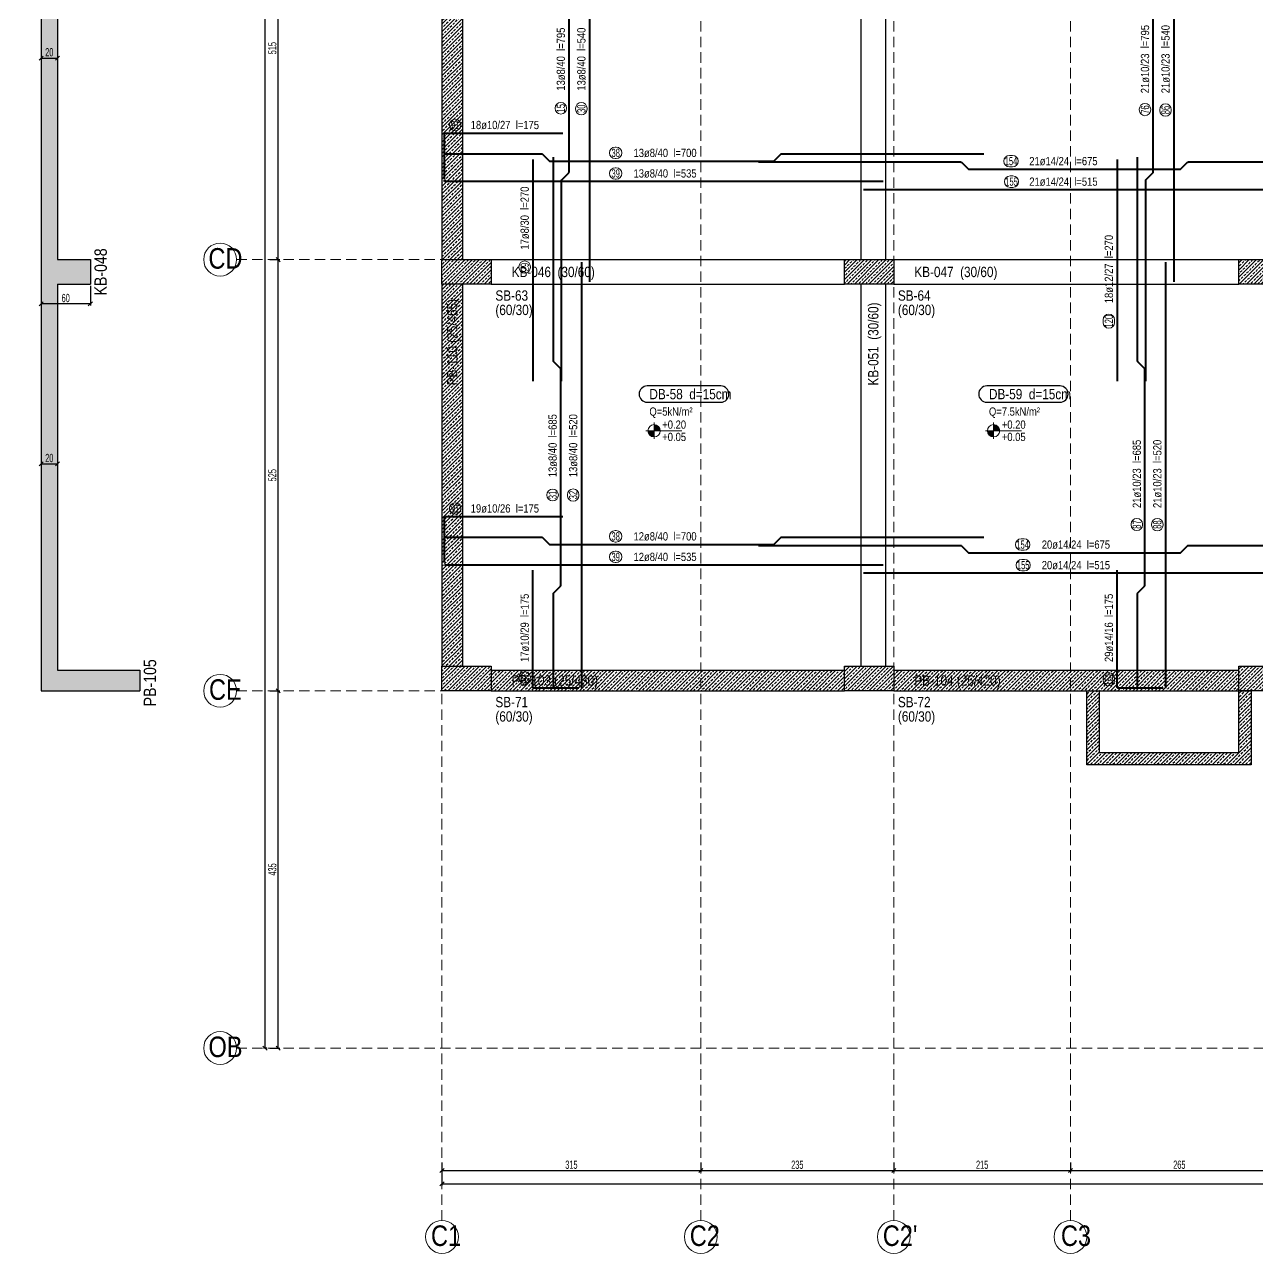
# Model space of a CAD drawing. Header units: millimetres. Extents: x 2543 to 7291, y 513 to 5794.
# Drawn here: x 2578 to 4079, y 553 to 2049 of the extents above; entities that cross this region are included whole.
import ezdxf
from ezdxf.enums import TextEntityAlignment as Align

# ---------------------------------------------------------------- set-up
doc = ezdxf.new("R2010")
doc.units = ezdxf.units.MM
doc.linetypes.add('DASHED', pattern=[19.05, 12.7, -6.35])
for name, color, linetype, lineweight in [('AKS BALONU (BEYKENT)', 7, 'Continuous', 20), ('AKS CIZGISI (BEYKENT)', 252, 'DASHED', 20), ('AKS NO (BEYKENT)', 3, 'Continuous', 20), ('AKS OLCU (BEYKENT)', 200, 'Continuous', 20), ('DONATI (BEYKENT)', 4, 'Continuous', 40), ('DONATI YAZISI (BEYKENT)', 3, 'Continuous', 20), ('DOSEME ISMI (BEYKENT)', 9, 'Continuous', 20), ('DOSEME PAFTA (BEYKENT)', 3, 'Continuous', 20), ('DOSEME SINIRI (BEYKENT)', 71, 'Continuous', 30), ('KIRIS (BEYKENT)', 2, 'Continuous', 30), ('KIRIS ISMI (BEYKENT)', 40, 'Continuous', 20), ('KOLON (BEYKENT)', 3, 'Continuous', 30), ('KOLON ISMI (BEYKENT)', 91, 'Continuous', 20), ('KOT CIZGI (BEYKENT)', 120, 'Continuous', 20), ('KOT YAZI (BEYKENT)', 7, 'Continuous', 20), ('OLCU (BEYKENT)', 14, 'Continuous', 20), ('PERDE (BEYKENT)', 6, 'Continuous', 30), ('PERDE ISMI (BEYKENT)', 240, 'Continuous', 20), ('POZ BALON (BEYKENT)', 14, 'Continuous', 20), ('POZ NO (BEYKENT)', 2, 'Continuous', 20), ('TARAMA (BEYKENT)', 252, 'Continuous', 20), ('YAZI (BEYKENT)', 140, 'Continuous', 20)]:
    doc.layers.add(name, color=color, linetype=linetype, lineweight=lineweight)
doc.styles.add('DSMOLC-50', font='Bahnschrift Light Condensed', dxfattribs={"width": 0.75, "height": 10})
doc.styles.add('KOT (BEYKENT)', font='')
doc.styles.add('OLC-50', font='Bahnschrift Light Condensed', dxfattribs={"width": 0.75, "height": 10})
doc.styles.add('YAZI (BEYKENT)', font='')
doc.styles.get('KOT (BEYKENT)').set_extended_font_data('Bahnschrift Light Condensed')
doc.styles.get('YAZI (BEYKENT)').set_extended_font_data('Bahnschrift Light Condensed')
doc.dimstyles.new('DSMOLC-50', dxfattribs={"dimtxt": 10, "dimasz": 5, "dimexe": 2, "dimexo": 2, "dimgap": 2, "dimtad": 1, "dimdec": 1, "dimrnd": 0.5, "dimzin": 12, "dimdsep": 46, "dimtxsty": 'DSMOLC-50', "dimblk": 'OBLIQUE', "dimblk1": 'OBLIQUE', "dimblk2": 'OBLIQUE', "dimcen": 0, "dimclrt": 7, "dimadec": 0, "dimazin": 0, "dimtfac": 1, "dimtdec": 4, "dimtix": 1, "dimtmove": 2, "dimatfit": 3, "dimfxl": 1, "dimtzin": 0, "dimarcsym": 0})
pattern_1 = [(45, (1460.26, 1205.411), (-4.490128, 4.490128), []), (45, (1464.75, 1205.411), (-4.490128, 4.490128), [3.175, -1.5875])]
pattern_2 = [(45, (1460.26, 1205.411), (-4.419417, 4.419417), []), (45, (1464.679, 1205.411), (-4.419417, 4.419417), [3.125, -1.5625])]

# ---------------------------------------------------------------- blocks, each defined once
blk = doc.blocks.new('_Oblique')
at = {"color": 0, "linetype": 'ByBlock', "lineweight": -2}
blk.add_line((-0.5, -0.5), (0.5, 0.5), dxfattribs=at)
blk = doc.blocks.new('*D94')
at = {"layer": 'AKS OLCU (BEYKENT)', "color": 0, "lineweight": -2, "transparency": 16777216}
for p, q in [((3086.1, 664.1), (3086.1, 652.1)), ((3401.1, 664.1), (3401.1, 652.1)), ((3086.1, 654.1), (3401.1, 654.1))]:
    blk.add_line(p, q, dxfattribs=at)
at = {"layer": 'DEFPOINTS', "color": 0, "transparency": 16777216}
for p in [(3086.1, 666.1), (3401.1, 666.1), (3401.1, 654.1)]:
    blk.add_point(p, dxfattribs=at)
at = {"layer": 'AKS OLCU (BEYKENT)', "color": 0, "lineweight": -2, "transparency": 16777216, "xscale": 5, "yscale": 5, "zscale": 5, "rotation": 180}
blk.add_blockref('_Oblique', (3086.1, 654.1), dxfattribs=at)
at = {"layer": 'AKS OLCU (BEYKENT)', "color": 0, "lineweight": -2, "transparency": 16777216, "xscale": 5, "yscale": 5, "zscale": 5}
blk.add_blockref('_Oblique', (3401.1, 654.1), dxfattribs=at)
at = {"layer": 'AKS OLCU (BEYKENT)', "color": 7, "transparency": 16777216, "insert": (3243.6, 661.2), "char_height": 10, "attachment_point": 5, "style": 'DSMOLC-50'}
blk.add_mtext('315', dxfattribs=at)
blk = doc.blocks.new('*D95')
at = {"layer": 'AKS OLCU (BEYKENT)', "color": 0, "lineweight": -2, "transparency": 16777216}
for p, q in [((3401.1, 664.1), (3401.1, 652.1)), ((3636, 664.1), (3636, 652.1)), ((3401.1, 654.1), (3636, 654.1))]:
    blk.add_line(p, q, dxfattribs=at)
at = {"layer": 'DEFPOINTS', "color": 0, "transparency": 16777216}
for p in [(3401.1, 666.1), (3636, 666.1), (3636, 654.1)]:
    blk.add_point(p, dxfattribs=at)
at = {"layer": 'AKS OLCU (BEYKENT)', "color": 0, "lineweight": -2, "transparency": 16777216, "xscale": 5, "yscale": 5, "zscale": 5, "rotation": 180}
blk.add_blockref('_Oblique', (3401.1, 654.1), dxfattribs=at)
at = {"layer": 'AKS OLCU (BEYKENT)', "color": 0, "lineweight": -2, "transparency": 16777216, "xscale": 5, "yscale": 5, "zscale": 5}
blk.add_blockref('_Oblique', (3636, 654.1), dxfattribs=at)
at = {"layer": 'AKS OLCU (BEYKENT)', "color": 7, "transparency": 16777216, "insert": (3518.6, 661.2), "char_height": 10, "attachment_point": 5, "style": 'DSMOLC-50'}
blk.add_mtext('235', dxfattribs=at)
blk = doc.blocks.new('*D96')
at = {"layer": 'AKS OLCU (BEYKENT)', "color": 0, "lineweight": -2, "transparency": 16777216}
for p, q in [((3636, 664.1), (3636, 652.1)), ((3851.1, 664.1), (3851.1, 652.1)), ((3636, 654.1), (3851.1, 654.1))]:
    blk.add_line(p, q, dxfattribs=at)
at = {"layer": 'DEFPOINTS', "color": 0, "transparency": 16777216}
for p in [(3636, 666.1), (3851.1, 666.1), (3851.1, 654.1)]:
    blk.add_point(p, dxfattribs=at)
at = {"layer": 'AKS OLCU (BEYKENT)', "color": 0, "lineweight": -2, "transparency": 16777216, "xscale": 5, "yscale": 5, "zscale": 5, "rotation": 180}
blk.add_blockref('_Oblique', (3636, 654.1), dxfattribs=at)
at = {"layer": 'AKS OLCU (BEYKENT)', "color": 0, "lineweight": -2, "transparency": 16777216, "xscale": 5, "yscale": 5, "zscale": 5}
blk.add_blockref('_Oblique', (3851.1, 654.1), dxfattribs=at)
at = {"layer": 'AKS OLCU (BEYKENT)', "color": 7, "transparency": 16777216, "insert": (3743.6, 661.2), "char_height": 10, "attachment_point": 5, "style": 'DSMOLC-50'}
blk.add_mtext('215', dxfattribs=at)
blk = doc.blocks.new('*D97')
at = {"layer": 'AKS OLCU (BEYKENT)', "color": 0, "lineweight": -2, "transparency": 16777216}
for p, q in [((3851.1, 664.1), (3851.1, 652.1)), ((4116.1, 664.1), (4116.1, 652.1)), ((3851.1, 654.1), (4116.1, 654.1))]:
    blk.add_line(p, q, dxfattribs=at)
at = {"layer": 'DEFPOINTS', "color": 0, "transparency": 16777216}
for p in [(3851.1, 666.1), (4116.1, 666.1), (4116.1, 654.1)]:
    blk.add_point(p, dxfattribs=at)
at = {"layer": 'AKS OLCU (BEYKENT)', "color": 0, "lineweight": -2, "transparency": 16777216, "xscale": 5, "yscale": 5, "zscale": 5, "rotation": 180}
blk.add_blockref('_Oblique', (3851.1, 654.1), dxfattribs=at)
at = {"layer": 'AKS OLCU (BEYKENT)', "color": 0, "lineweight": -2, "transparency": 16777216, "xscale": 5, "yscale": 5, "zscale": 5}
blk.add_blockref('_Oblique', (4116.1, 654.1), dxfattribs=at)
at = {"layer": 'AKS OLCU (BEYKENT)', "color": 7, "transparency": 16777216, "insert": (3983.6, 661.2), "char_height": 10, "attachment_point": 5, "style": 'DSMOLC-50'}
blk.add_mtext('265', dxfattribs=at)
blk = doc.blocks.new('*D104')
at = {"layer": 'AKS OLCU (BEYKENT)', "color": 0, "lineweight": -2, "transparency": 16777216}
for p, q in [((3086.1, 664.1), (3086.1, 636.1)), ((6596, 664.1), (6596, 636.1)), ((3086.1, 638.1), (6596, 638.1))]:
    blk.add_line(p, q, dxfattribs=at)
at = {"layer": 'DEFPOINTS', "color": 0, "transparency": 16777216}
for p in [(3086.1, 666.1), (6596, 666.1), (6596, 638.1)]:
    blk.add_point(p, dxfattribs=at)
at = {"layer": 'AKS OLCU (BEYKENT)', "color": 0, "lineweight": -2, "transparency": 16777216, "xscale": 5, "yscale": 5, "zscale": 5, "rotation": 180}
blk.add_blockref('_Oblique', (3086.1, 638.1), dxfattribs=at)
at = {"layer": 'AKS OLCU (BEYKENT)', "color": 0, "lineweight": -2, "transparency": 16777216, "xscale": 5, "yscale": 5, "zscale": 5}
blk.add_blockref('_Oblique', (6596, 638.1), dxfattribs=at)
at = {"layer": 'AKS OLCU (BEYKENT)', "color": 7, "transparency": 16777216, "insert": (4841.1, 645.2), "char_height": 10, "attachment_point": 5, "style": 'DSMOLC-50'}
blk.add_mtext('3510', dxfattribs=at)
blk = doc.blocks.new('*D105')
at = {"layer": 'AKS OLCU (BEYKENT)', "color": 0, "lineweight": -2, "transparency": 16777216}
for p, q in [((2876.7, 1238.3), (2888.7, 1238.3)), ((2886.7, 803.3), (2886.7, 1238.3)), ((2876.7, 803.3), (2888.7, 803.3))]:
    blk.add_line(p, q, dxfattribs=at)
at = {"layer": 'DEFPOINTS', "color": 0, "transparency": 16777216}
for p in [(2874.7, 1238.3), (2886.7, 1238.3), (2874.7, 803.3)]:
    blk.add_point(p, dxfattribs=at)
at = {"layer": 'AKS OLCU (BEYKENT)', "color": 0, "lineweight": -2, "transparency": 16777216, "xscale": 5, "yscale": 5, "zscale": 5}
for p, rotation in [((2886.7, 1238.3), 90), ((2886.7, 803.3), 270)]:
    blk.add_blockref('_Oblique', p, dxfattribs=dict(at, rotation=rotation))
at = {"layer": 'AKS OLCU (BEYKENT)', "color": 7, "transparency": 16777216, "insert": (2879.6, 1020.8), "char_height": 10, "attachment_point": 5, "rotation": 90, "style": 'DSMOLC-50'}
blk.add_mtext('435', dxfattribs=at)
blk = doc.blocks.new('*D106')
at = {"layer": 'AKS OLCU (BEYKENT)', "color": 0, "lineweight": -2, "transparency": 16777216}
for p, q in [((2876.7, 1763.3), (2888.7, 1763.3)), ((2886.7, 1238.3), (2886.7, 1763.3)), ((2876.7, 1238.3), (2888.7, 1238.3))]:
    blk.add_line(p, q, dxfattribs=at)
at = {"layer": 'DEFPOINTS', "color": 0, "transparency": 16777216}
for p in [(2874.7, 1763.3), (2886.7, 1763.3), (2874.7, 1238.3)]:
    blk.add_point(p, dxfattribs=at)
at = {"layer": 'AKS OLCU (BEYKENT)', "color": 0, "lineweight": -2, "transparency": 16777216, "xscale": 5, "yscale": 5, "zscale": 5}
for p, rotation in [((2886.7, 1763.3), 90), ((2886.7, 1238.3), 270)]:
    blk.add_blockref('_Oblique', p, dxfattribs=dict(at, rotation=rotation))
at = {"layer": 'AKS OLCU (BEYKENT)', "color": 7, "transparency": 16777216, "insert": (2879.6, 1500.8), "char_height": 10, "attachment_point": 5, "rotation": 90, "style": 'DSMOLC-50'}
blk.add_mtext('525', dxfattribs=at)
blk = doc.blocks.new('*D107')
at = {"layer": 'AKS OLCU (BEYKENT)', "color": 0, "lineweight": -2, "transparency": 16777216}
for p, q in [((2876.7, 2278.3), (2888.7, 2278.3)), ((2886.7, 1763.3), (2886.7, 2278.3)), ((2876.7, 1763.3), (2888.7, 1763.3))]:
    blk.add_line(p, q, dxfattribs=at)
at = {"layer": 'DEFPOINTS', "color": 0, "transparency": 16777216}
for p in [(2874.7, 2278.3), (2886.7, 2278.3), (2874.7, 1763.3)]:
    blk.add_point(p, dxfattribs=at)
at = {"layer": 'AKS OLCU (BEYKENT)', "color": 0, "lineweight": -2, "transparency": 16777216, "xscale": 5, "yscale": 5, "zscale": 5}
for p, rotation in [((2886.7, 2278.3), 90), ((2886.7, 1763.3), 270)]:
    blk.add_blockref('_Oblique', p, dxfattribs=dict(at, rotation=rotation))
at = {"layer": 'AKS OLCU (BEYKENT)', "color": 7, "transparency": 16777216, "insert": (2879.6, 2020.8), "char_height": 10, "attachment_point": 5, "rotation": 90, "style": 'DSMOLC-50'}
blk.add_mtext('515', dxfattribs=at)
blk = doc.blocks.new('*D114')
at = {"layer": 'AKS OLCU (BEYKENT)', "color": 0, "lineweight": -2, "transparency": 16777216}
for p, q in [((2872.7, 5343.3), (2868.7, 5343.3)), ((2870.7, 803.3), (2870.7, 5343.3)), ((2872.7, 803.3), (2868.7, 803.3))]:
    blk.add_line(p, q, dxfattribs=at)
at = {"layer": 'DEFPOINTS', "color": 0, "transparency": 16777216}
for p in [(2870.7, 5343.3), (2874.7, 5343.3), (2874.7, 803.3)]:
    blk.add_point(p, dxfattribs=at)
at = {"layer": 'AKS OLCU (BEYKENT)', "color": 0, "lineweight": -2, "transparency": 16777216, "xscale": 5, "yscale": 5, "zscale": 5}
for p, rotation in [((2870.7, 5343.3), 90), ((2870.7, 803.3), 270)]:
    blk.add_blockref('_Oblique', p, dxfattribs=dict(at, rotation=rotation))
at = {"layer": 'AKS OLCU (BEYKENT)', "color": 7, "transparency": 16777216, "insert": (2863.6, 3073.3), "char_height": 10, "attachment_point": 5, "rotation": 90, "style": 'DSMOLC-50'}
blk.add_mtext('4540', dxfattribs=at)
blk = doc.blocks.new('*D143')
at = {"layer": 'DEFPOINTS', "color": 0, "transparency": 16777216}
for p in [(2598.1, 2027.4), (2618.1, 2027.4), (2618.1, 2008.7)]:
    blk.add_point(p, dxfattribs=at)
at = {"layer": 'OLCU (BEYKENT)', "color": 0, "lineweight": -2, "transparency": 16777216}
for p, q in [((2598.1, 2025.4), (2598.1, 2006.7)), ((2618.1, 2025.4), (2618.1, 2006.7)), ((2598.1, 2008.7), (2618.1, 2008.7))]:
    blk.add_line(p, q, dxfattribs=at)
at = {"layer": 'OLCU (BEYKENT)', "color": 0, "lineweight": -2, "transparency": 16777216, "xscale": 5, "yscale": 5, "zscale": 5, "rotation": 180}
blk.add_blockref('_Oblique', (2598.1, 2008.7), dxfattribs=at)
at = {"layer": 'OLCU (BEYKENT)', "color": 0, "lineweight": -2, "transparency": 16777216, "xscale": 5, "yscale": 5, "zscale": 5}
blk.add_blockref('_Oblique', (2618.1, 2008.7), dxfattribs=at)
at = {"layer": 'OLCU (BEYKENT)', "color": 7, "lineweight": -3, "transparency": 16777216, "insert": (2608.1, 2015.8), "char_height": 10, "attachment_point": 5, "style": 'OLC-50'}
blk.add_mtext('20', dxfattribs=at)
blk = doc.blocks.new('*D144')
at = {"layer": 'DEFPOINTS', "color": 0, "transparency": 16777216}
for p in [(2598.1, 1733.3), (2658.1, 1733.3), (2598.1, 1709.4)]:
    blk.add_point(p, dxfattribs=at)
at = {"layer": 'OLCU (BEYKENT)', "color": 0, "lineweight": -2, "transparency": 16777216}
for p, q in [((2598.1, 1731.3), (2598.1, 1707.4)), ((2658.1, 1731.3), (2658.1, 1707.4)), ((2658.1, 1709.4), (2598.1, 1709.4))]:
    blk.add_line(p, q, dxfattribs=at)
at = {"layer": 'OLCU (BEYKENT)', "color": 0, "lineweight": -2, "transparency": 16777216, "xscale": 5, "yscale": 5, "zscale": 5, "rotation": 180}
blk.add_blockref('_Oblique', (2598.1, 1709.4), dxfattribs=at)
at = {"layer": 'OLCU (BEYKENT)', "color": 0, "lineweight": -2, "transparency": 16777216, "xscale": 5, "yscale": 5, "zscale": 5}
blk.add_blockref('_Oblique', (2658.1, 1709.4), dxfattribs=at)
at = {"layer": 'OLCU (BEYKENT)', "color": 7, "lineweight": -3, "transparency": 16777216, "insert": (2628.1, 1716.5), "char_height": 10, "attachment_point": 5, "style": 'OLC-50'}
blk.add_mtext('60', dxfattribs=at)
blk = doc.blocks.new('*D145')
at = {"layer": 'DEFPOINTS', "color": 0, "transparency": 16777216}
for p in [(2598.1, 1537.7), (2618.1, 1537.7), (2618.1, 1514.6)]:
    blk.add_point(p, dxfattribs=at)
at = {"layer": 'OLCU (BEYKENT)', "color": 0, "lineweight": -2, "transparency": 16777216}
for p, q in [((2598.1, 1535.7), (2598.1, 1512.6)), ((2618.1, 1535.7), (2618.1, 1512.6)), ((2598.1, 1514.6), (2618.1, 1514.6))]:
    blk.add_line(p, q, dxfattribs=at)
at = {"layer": 'OLCU (BEYKENT)', "color": 0, "lineweight": -2, "transparency": 16777216, "xscale": 5, "yscale": 5, "zscale": 5, "rotation": 180}
blk.add_blockref('_Oblique', (2598.1, 1514.6), dxfattribs=at)
at = {"layer": 'OLCU (BEYKENT)', "color": 0, "lineweight": -2, "transparency": 16777216, "xscale": 5, "yscale": 5, "zscale": 5}
blk.add_blockref('_Oblique', (2618.1, 1514.6), dxfattribs=at)
at = {"layer": 'OLCU (BEYKENT)', "color": 7, "lineweight": -3, "transparency": 16777216, "insert": (2608.1, 1521.7), "char_height": 10, "attachment_point": 5, "style": 'OLC-50'}
blk.add_mtext('20', dxfattribs=at)

msp = doc.modelspace()

# ---------------------------------------------------------------- hatches: boundary and pattern name
at = {"layer": 'KOT CIZGI (BEYKENT)'}
h = msp.add_hatch(color=256, dxfattribs=at)
h.dxf.hatch_style = 1
h.paths.add_polyline_path([(3344.21, 1562.43), (3344.21, 1554.93), (3351.71, 1554.93, 0.4142136)])
h = msp.add_hatch(color=256, dxfattribs=at)
h.dxf.hatch_style = 1
h.paths.add_polyline_path([(3757.53, 1562.43), (3757.53, 1554.93), (3765.03, 1554.93, 0.4142136)])
h = msp.add_hatch(color=256, dxfattribs=at)
h.dxf.hatch_style = 1
h.paths.add_polyline_path([(3344.21, 1554.93), (3336.71, 1554.93, 0.4142136), (3344.21, 1547.43)])
h = msp.add_hatch(color=256, dxfattribs=at)
h.dxf.hatch_style = 1
h.paths.add_polyline_path([(3757.53, 1554.93), (3750.03, 1554.93, 0.4142136), (3757.53, 1547.43)])
at = {"layer": 'TARAMA (BEYKENT)', "lineweight": -3}
h = msp.add_hatch(dxfattribs=at)
h.set_pattern_fill('ANSI33', color=256)
h.set_pattern_definition([(45, (1525.871, 1205.411), (-4.490128, 4.490128), []), (45, (1530.361, 1205.411), (-4.490128, 4.490128), [3.175, -1.5875])])
h.paths.add_polyline_path([(2658.12, 1763.34), (2618.12, 1763.34), (2618.12, 2248.34), (2658.12, 2248.34), (2658.12, 2278.34), (2618.12, 2278.34), (2618.12, 2773.34), (2658.12, 2773.34), (2658.12, 2803.34), (2618.12, 2803.34), (2618.12, 3048.34), (2658.12, 3048.34), (2658.12, 3078.34), (2618.12, 3078.34), (2618.12, 3848.34), (2658.12, 3848.34), (2658.12, 3873.34), (2593.12, 3873.34), (2593.12, 4378.34), (2638.12, 4378.34), (2638.12, 4408.34), (2593.12, 4408.34), (2593.12, 4908.34), (2638.12, 4908.34), (2638.12, 4938.34), (2593.12, 4938.34), (2593.12, 5318.34), (2698.12, 5318.34), (2698.12, 5343.34), (2578.12, 5343.34), (2578.12, 5318.34), (2578.12, 4908.34), (2578.12, 4408.34), (2578.12, 3848.34), (2598.12, 3848.34), (2598.12, 2803.34), (2598.12, 2773.34), (2598.12, 1263.34), (2598.12, 1238.34), (2718.12, 1238.34), (2718.12, 1263.34), (2618.12, 1263.34), (2618.12, 1733.34), (2658.12, 1733.34)])
h = msp.add_hatch(dxfattribs=at)
h.set_pattern_fill('ANSI33', color=256)
h.set_pattern_definition(pattern_1)
h.paths.add_polyline_path([(3111.09, 2248.34), (3085.99, 2248.34), (3085.99, 1763.44), (3085.99, 1763.34), (3111.09, 1763.34)])
at = {"layer": 'TARAMA (BEYKENT)'}
h = msp.add_hatch(dxfattribs=at)
h.set_pattern_fill('ANSI33', color=256, style=0, pattern_type=0)
h.set_pattern_definition(pattern_2)
h.paths.add_polyline_path([(3086.09, 1763.34), (3146.09, 1763.34), (3146.09, 1733.34), (3086.09, 1733.34)], flags=0)
h = msp.add_hatch(dxfattribs=at)
h.set_pattern_fill('ANSI33', color=256, style=0, pattern_type=0)
h.set_pattern_definition(pattern_2)
h.paths.add_polyline_path([(3576.04, 1763.34), (3636.04, 1763.34), (3636.04, 1733.34), (3576.04, 1733.34)], flags=0)
h = msp.add_hatch(dxfattribs=at)
h.set_pattern_fill('ANSI33', color=256, style=0, pattern_type=0)
h.set_pattern_definition(pattern_2)
h.paths.add_polyline_path([(4056.09, 1763.34), (4116.09, 1763.34), (4116.09, 1733.34), (4056.09, 1733.34)], flags=0)
at = {"layer": 'TARAMA (BEYKENT)', "lineweight": -3}
h = msp.add_hatch(dxfattribs=at)
h.set_pattern_fill('ANSI33', color=256)
h.set_pattern_definition(pattern_1)
h.paths.add_polyline_path([(3111.09, 1733.34), (3085.99, 1733.34), (3085.99, 1268.34), (3111.09, 1268.34)])
at = {"layer": 'TARAMA (BEYKENT)'}
h = msp.add_hatch(dxfattribs=at)
h.set_pattern_fill('ANSI33', color=256, style=0, pattern_type=0)
h.set_pattern_definition(pattern_2)
h.paths.add_polyline_path([(3086.09, 1268.34), (3146.09, 1268.34), (3146.09, 1238.34), (3086.09, 1238.34)], flags=0)
at = {"layer": 'TARAMA (BEYKENT)', "lineweight": -3}
h = msp.add_hatch(dxfattribs=at)
h.set_pattern_fill('ANSI33', color=256)
h.set_pattern_definition(pattern_1)
h.paths.add_polyline_path([(3576.04, 1263.34), (3146.09, 1263.34), (3146.09, 1238.34), (3576.04, 1238.34)])
at = {"layer": 'TARAMA (BEYKENT)'}
h = msp.add_hatch(dxfattribs=at)
h.set_pattern_fill('ANSI33', color=256, style=0, pattern_type=0)
h.set_pattern_definition(pattern_2)
h.paths.add_polyline_path([(3576.04, 1268.34), (3636.04, 1268.34), (3636.04, 1238.34), (3576.04, 1238.34)], flags=0)
at = {"layer": 'TARAMA (BEYKENT)', "lineweight": -3}
h = msp.add_hatch(dxfattribs=at)
h.set_pattern_fill('ANSI33', color=256)
h.set_pattern_definition(pattern_1)
h.paths.add_polyline_path([(4056.09, 1263.34), (3636.04, 1263.34), (3636.04, 1238.34), (4056.09, 1238.34)])
at = {"layer": 'TARAMA (BEYKENT)'}
h = msp.add_hatch(dxfattribs=at)
h.set_pattern_fill('ANSI33', color=256, style=0, pattern_type=0)
h.set_pattern_definition(pattern_2)
h.paths.add_polyline_path([(4056.09, 1268.34), (4116.09, 1268.34), (4116.09, 1238.34), (4056.09, 1238.34)], flags=0)
at = {"layer": 'TARAMA (BEYKENT)', "lineweight": -3}
h = msp.add_hatch(dxfattribs=at)
h.set_pattern_fill('ANSI33', color=256)
h.set_pattern_definition([(45, (-40497.834, 2076.175), (-4.4901281, 4.4901281), []), (45, (-40493.344, 2076.175), (-4.4901281, 4.4901281), [3.175, -1.5875])])
h.paths.add_polyline_path([(3886.02, 1238.34), (3886.02, 1163.34), (4056.02, 1163.34), (4056.02, 1238.34), (4071.02, 1238.34), (4071.02, 1148.34), (3871.02, 1148.34), (3871.02, 1238.34)])

# ---------------------------------------------------------------- linework, layer by layer
at = {"layer": 'AKS BALONU (BEYKENT)'}
for centre in [(2816.04, 1763.34), (2816.04, 1238.34), (2816.04, 803.34), (3086.09, 573.34), (3401.09, 573.34), (3636.04, 573.34), (3851.09, 573.34)]:
    msp.add_circle(centre, 20, dxfattribs=at)
at = {"layer": 'AKS CIZGISI (BEYKENT)'}
for p, q in [((3086.09, 593.34), (3085.97, 4113.34)), ((3401.09, 593.34), (3401.09, 3468.44)), ((3636.04, 593.34), (3636.04, 3468.44)), ((3851.09, 593.34), (3851.09, 3468.44)), ((2836.04, 1763.34), (5036.09, 1763.34)), ((2836.04, 1238.34), (5036.09, 1238.34)), ((2836.04, 803.34), (7241.04, 803.34))]:
    msp.add_line(p, q, dxfattribs=at)
at = {"layer": 'DONATI (BEYKENT)'}
for points in [[(3231.74, 1615.2), (3231.74, 1859.72, -0.1989124), (3232.18, 1860.78), (3240.31, 1868.9, 0.1989124), (3240.74, 1869.96), (3240.74, 2141.72, 0.1989124), (3240.31, 2142.78), (3232.18, 2150.9, -0.1989124), (3231.74, 2151.96), (3231.74, 2402.74)], [(3942.78, 1615.2), (3942.78, 1859.72, -0.1989124), (3943.22, 1860.78), (3951.34, 1868.9, 0.1989124), (3951.78, 1869.96), (3951.78, 2141.72, 0.1989124), (3951.34, 2142.78), (3943.22, 2150.9, -0.1989124), (3942.78, 2151.96), (3942.78, 2402.74)], [(3088.99, 1886.39), (3088.99, 1915.79, -0.4142136), (3090.49, 1917.29), (3233.09, 1917.29)], [(3088.99, 1861.39), (3088.99, 1890.79, -0.4142136), (3090.49, 1892.29), (3207.46, 1892.29, -0.1989124), (3208.52, 1891.85), (3216.64, 1883.73, 0.1989124), (3217.7, 1883.29), (3489.43, 1883.29, 0.1989124), (3490.49, 1883.73), (3498.61, 1891.85, -0.1989124), (3499.67, 1892.29), (3745.63, 1892.29)], [(3252.74, 1241.34), (3223.24, 1241.34, -0.4142136), (3221.74, 1242.84), (3221.74, 1356.72, -0.1989124), (3222.18, 1357.78), (3230.31, 1365.9, 0.1989124), (3230.74, 1366.96), (3230.74, 1629.72, 0.1989124), (3230.31, 1630.78), (3222.18, 1638.9, -0.1989124), (3221.74, 1639.96), (3221.74, 1887.88)], [(3471.55, 1882.29), (3717.43, 1882.29, -0.1989124), (3718.49, 1881.85), (3726.61, 1873.73, 0.1989124), (3727.67, 1873.29), (3984.46, 1873.29, 0.1989124), (3985.52, 1873.73), (3993.64, 1881.85, -0.1989124), (3994.7, 1882.29), (4111.67, 1882.29, -0.4142136), (4113.17, 1880.79), (4113.17, 1856.37)], [(3963.78, 1241.34), (3934.28, 1241.34, -0.4142136), (3932.78, 1242.84), (3932.78, 1356.72, -0.1989124), (3933.22, 1357.78), (3941.34, 1365.9, 0.1989124), (3941.78, 1366.96), (3941.78, 1629.72, 0.1989124), (3941.34, 1630.78), (3933.22, 1638.9, -0.1989124), (3932.78, 1639.96), (3932.78, 1887.88)], [(3088.99, 1419.47), (3088.99, 1448.87, -0.4142136), (3090.49, 1450.37), (3233.09, 1450.37)], [(3088.99, 1394.47), (3088.99, 1423.87, -0.4142136), (3090.49, 1425.37), (3207.46, 1425.37, -0.1989124), (3208.52, 1424.93), (3216.64, 1416.81, 0.1989124), (3217.7, 1416.37), (3489.43, 1416.37, 0.1989124), (3490.49, 1416.81), (3498.61, 1424.93, -0.1989124), (3499.67, 1425.37), (3745.63, 1425.37)], [(3471.55, 1415.37), (3717.43, 1415.37, -0.1989124), (3718.49, 1414.93), (3726.61, 1406.81, 0.1989124), (3727.67, 1406.37), (3984.46, 1406.37, 0.1989124), (3985.52, 1406.81), (3993.64, 1414.93, -0.1989124), (3994.7, 1415.37), (4111.67, 1415.37, -0.4142136), (4113.17, 1413.87), (4113.17, 1389.45)], [(3227.74, 1241.34), (3198.24, 1241.34, -0.4142136), (3196.74, 1242.84), (3196.74, 1385.34)], [(3938.78, 1241.34), (3909.28, 1241.34, -0.4142136), (3907.78, 1242.84), (3907.78, 1385.34)]]:
    msp.add_lwpolyline(points, format="xyb", dxfattribs=at)
for points in [[(3265.74, 2275.34), (3265.74, 1736.34)], [(3976.78, 2275.34), (3976.78, 1736.34)], [(3196.74, 1885.22), (3196.74, 1615.22)], [(3907.78, 1885.22), (3907.78, 1615.22)], [(3623.04, 1858.29), (3088.99, 1858.29)], [(4113.17, 1848.29), (3599.04, 1848.29)], [(3255.74, 1760.34), (3255.74, 1241.34)], [(3966.78, 1760.34), (3966.78, 1241.34)], [(3623.04, 1391.37), (3088.99, 1391.37)], [(4113.17, 1381.37), (3599.04, 1381.37)]]:
    msp.add_lwpolyline(points, dxfattribs=at)
at = {"layer": 'DOSEME PAFTA (BEYKENT)', "lineweight": -3}
for points in [[(3335.93, 1589.69), (3425.48, 1589.69, 1), (3425.48, 1609.47), (3335.93, 1609.47, 1)], [(3749.25, 1589.69), (3838.36, 1589.69, 1), (3838.36, 1609.47), (3749.25, 1609.47, 1)]]:
    msp.add_lwpolyline(points, format="xyb", close=True, dxfattribs=at)
at = {"layer": 'DOSEME SINIRI (BEYKENT)'}
for p, q in [((2598.12, 2773.34), (2598.12, 1263.34)), ((2618.12, 2248.34), (2618.12, 1763.34)), ((2618.12, 1763.34), (2658.12, 1763.34)), ((2658.12, 1763.34), (2658.12, 1733.34)), ((2618.12, 1733.34), (2658.12, 1733.34)), ((2618.12, 1733.34), (2618.12, 1263.34)), ((2598.12, 1263.34), (2598.12, 1238.34)), ((2618.12, 1263.34), (2718.12, 1263.34)), ((2718.12, 1263.34), (2718.12, 1238.34)), ((2598.12, 1238.34), (2718.12, 1238.34))]:
    msp.add_line(p, q, dxfattribs=at)
at = {"layer": 'KIRIS (BEYKENT)'}
for p, q in [((3596.04, 2248.44), (3596.04, 1763.44)), ((3626.04, 2248.44), (3626.04, 1763.44)), ((3145.99, 1763.34), (3576.04, 1763.34)), ((3636.04, 1763.34), (4056.19, 1763.34)), ((3145.99, 1733.34), (3576.04, 1733.34)), ((3596.04, 1733.44), (3596.04, 1268.24)), ((3626.04, 1733.44), (3626.04, 1268.24)), ((3636.04, 1733.34), (4056.19, 1733.34))]:
    msp.add_line(p, q, dxfattribs=at)
at = {"layer": 'KOLON (BEYKENT)'}
for points in [[(3086.09, 1763.34), (3146.09, 1763.34), (3146.09, 1733.34), (3086.09, 1733.34)], [(3576.04, 1763.34), (3636.04, 1763.34), (3636.04, 1733.34), (3576.04, 1733.34)], [(4056.09, 1763.34), (4116.09, 1763.34), (4116.09, 1733.34), (4056.09, 1733.34)], [(3086.09, 1268.34), (3146.09, 1268.34), (3146.09, 1238.34), (3086.09, 1238.34)], [(3576.04, 1268.34), (3636.04, 1268.34), (3636.04, 1238.34), (3576.04, 1238.34)], [(4056.09, 1268.34), (4116.09, 1268.34), (4116.09, 1238.34), (4056.09, 1238.34)]]:
    msp.add_lwpolyline(points, close=True, dxfattribs=at)
at = {"layer": 'KOT CIZGI (BEYKENT)'}
for p, q in [((3344.21, 1564.93), (3344.21, 1544.93)), ((3757.53, 1564.93), (3757.53, 1544.93)), ((3334.21, 1554.93), (3378.24, 1554.93)), ((3747.53, 1554.93), (3791.56, 1554.93))]:
    msp.add_line(p, q, dxfattribs=at)
for centre in [(3344.21, 1554.93), (3757.53, 1554.93)]:
    msp.add_circle(centre, 7.5, dxfattribs=at)
at = {"layer": 'PERDE (BEYKENT)'}
for p, q in [((3085.99, 2248.44), (3085.99, 1763.44)), ((3111.09, 2248.44), (3111.09, 1763.44)), ((3085.99, 1733.44), (3085.99, 1268.24)), ((3111.09, 1733.44), (3111.09, 1268.24)), ((3145.99, 1263.34), (3576.04, 1263.34)), ((3636.04, 1263.34), (4056.19, 1263.34)), ((3145.99, 1238.34), (3576.04, 1238.34)), ((3636.04, 1238.34), (4056.19, 1238.34))]:
    msp.add_line(p, q, dxfattribs=at)
msp.add_lwpolyline([(3886.02, 1238.34), (3886.02, 1163.34), (4056.02, 1163.34), (4056.02, 1238.34), (4071.02, 1238.34), (4071.02, 1148.34), (3871.02, 1148.34), (3871.02, 1238.34)], close=True, dxfattribs=at)
at = {"layer": 'POZ BALON (BEYKENT)'}
for points in [[(3237.74, 1947.51), (3237.74, 1947.72, 1), (3223.74, 1947.72), (3223.74, 1947.51, 1)], [(3262.74, 1946.49), (3262.74, 1947.62, 1), (3248.74, 1947.62), (3248.74, 1946.49, 1)], [(3948.78, 1945.6), (3948.78, 1946.44, 1), (3934.78, 1946.44), (3934.78, 1945.6, 1)], [(3973.78, 1944.95), (3973.78, 1945.97, 1), (3959.78, 1945.97), (3959.78, 1944.95, 1)], [(3102.08, 1920.29), (3102.07, 1920.29, 1), (3102.07, 1934.29), (3102.08, 1934.29, 1)], [(3296.97, 1886.29), (3298.1, 1886.29, 1), (3298.1, 1900.29), (3296.97, 1900.29, 1)], [(3776.89, 1876.29), (3780.57, 1876.29, 1), (3780.57, 1890.29), (3776.89, 1890.29, 1)], [(3297.01, 1861.29), (3298.05, 1861.29, 1), (3298.05, 1875.29), (3297.01, 1875.29, 1)], [(3777.74, 1851.29), (3781.01, 1851.29, 1), (3781.01, 1865.29), (3777.74, 1865.29, 1)], [(3193.74, 1753.84), (3193.74, 1754.75, 1), (3179.74, 1754.75), (3179.74, 1753.84, 1)], [(3904.78, 1686.71), (3904.78, 1690.05, 1), (3890.78, 1690.05), (3890.78, 1686.71, 1)], [(3227.74, 1476.65), (3227.74, 1476.82, 1), (3213.74, 1476.82), (3213.74, 1476.65, 1)], [(3252.74, 1476.06), (3252.74, 1477.16, 1), (3238.74, 1477.16), (3238.74, 1476.06, 1)], [(3102.23, 1453.37), (3102.21, 1453.37, 1), (3102.21, 1467.37), (3102.23, 1467.37, 1)], [(3938.78, 1440.34), (3938.78, 1441.28, 1), (3924.78, 1441.28), (3924.78, 1440.34, 1)], [(3963.78, 1440.13), (3963.78, 1441.24, 1), (3949.78, 1441.24), (3949.78, 1440.13, 1)], [(3296.95, 1419.37), (3298.07, 1419.37, 1), (3298.07, 1433.37), (3296.95, 1433.37, 1)], [(3791.04, 1409.37), (3794.73, 1409.37, 1), (3794.73, 1423.37), (3791.04, 1423.37, 1)], [(3296.99, 1394.37), (3298.02, 1394.37, 1), (3298.02, 1408.37), (3296.99, 1408.37, 1)], [(3791.89, 1384.37), (3795.16, 1384.37, 1), (3795.16, 1398.37), (3791.89, 1398.37, 1)], [(3193.74, 1254.56), (3193.74, 1254.55, 1), (3179.74, 1254.55), (3179.74, 1254.56, 1)], [(3904.78, 1251.33), (3904.78, 1253.47, 1), (3890.78, 1253.47), (3890.78, 1251.33, 1)]]:
    msp.add_lwpolyline(points, format="xyb", close=True, dxfattribs=at)

# ---------------------------------------------------------------- texts
at = {"layer": 'AKS NO (BEYKENT)', "style": 'YAZI (BEYKENT)'}
for s, p in [('CD', (2801.85, 1752.34)), ('CE', (2802.55, 1227.34)), ('OB', (2801.89, 792.34)), ('C1', (3072.76, 562.34)), ('C2', (3387.76, 562.34)), ("C2'", (3622.71, 562.34)), ('C3', (3839.52, 562.34))]:
    msp.add_text(s, height=25, dxfattribs=at).set_placement(p)
at = {"layer": 'DONATI YAZISI (BEYKENT)', "style": 'YAZI (BEYKENT)'}
for s, p in [(' 13ø8/40  l=795', (3230.74, 2005.84)), (' 13ø8/40  l=540', (3255.74, 2005.84)), (' 21ø10/23  l=795', (3941.78, 2005.84)), (' 21ø10/23  l=540', (3966.78, 2005.84)), (' 17ø8/30  l=270', (3186.74, 1812.31)), (' 18ø12/27  l=270', (3897.78, 1750.22)), (' 13ø8/40  l=685', (3220.74, 1535.17)), (' 13ø8/40  l=520', (3245.74, 1535.17)), (' 21ø10/23  l=685', (3931.78, 1500.84)), (' 21ø10/23  l=520', (3956.78, 1500.84)), (' 17ø10/29  l=175', (3186.74, 1313.34)), (' 29ø14/16  l=175', (3897.78, 1313.34))]:
    msp.add_text(s, height=10, rotation=90, dxfattribs=at).set_placement(p, align=Align.MIDDLE_CENTER)
for s, p in [(' 18ø10/27  l=175', (3161.04, 1927.29)), (' 13ø8/40  l=700', (3356.02, 1893.29)), (' 21ø14/24  l=675', (3840.92, 1883.29)), (' 13ø8/40  l=535', (3356.02, 1868.29)), (' 21ø14/24  l=515', (3840.92, 1858.29)), (' 19ø10/26  l=175', (3161.04, 1460.37)), (' 12ø8/40  l=700', (3356.02, 1426.37)), (' 20ø14/24  l=675', (3856.1, 1416.37)), (' 12ø8/40  l=535', (3356.02, 1401.37)), (' 20ø14/24  l=515', (3856.1, 1391.37))]:
    msp.add_text(s, height=10, dxfattribs=at).set_placement(p, align=Align.MIDDLE_CENTER)
at = {"layer": 'DOSEME ISMI (BEYKENT)', "style": 'YAZI (BEYKENT)'}
for s, p in [('DB-58  d=15cm', (3338.57, 1593.34)), ('DB-59  d=15cm', (3751.89, 1593.34))]:
    msp.add_text(s, height=12.5, dxfattribs=at).set_placement(p)
at = {"layer": 'KIRIS ISMI (BEYKENT)', "style": 'YAZI (BEYKENT)'}
for s, height, p in [('KB-048', 15, (2678.12, 1719.7)), ('KB-051  (30/60)', 12.5, (3617.3, 1610.04))]:
    msp.add_text(s, height=height, rotation=90, dxfattribs=at).set_placement(p)
for s, p in [('KB-046  (30/60)', (3170.99, 1742.09)), ('KB-047  (30/60)', (3661.04, 1742.09))]:
    msp.add_text(s, height=12.5, dxfattribs=at).set_placement(p)
at = {"layer": 'KOLON ISMI (BEYKENT)', "style": 'YAZI (BEYKENT)'}
for s, p in [('SB-63', (3151.09, 1713.34)), ('SB-64', (3641.04, 1713.34)), ('(60/30)', (3151.09, 1695.84)), ('(60/30)', (3641.04, 1695.84)), ('SB-71', (3151.09, 1218.34)), ('SB-72', (3641.04, 1218.34)), ('(60/30)', (3151.09, 1200.84)), ('(60/30)', (3641.04, 1200.84))]:
    msp.add_text(s, height=12.5, dxfattribs=at).set_placement(p)
at = {"layer": 'KOT YAZI (BEYKENT)', "style": 'KOT (BEYKENT)'}
for s, p in [('+0.20', (3354.21, 1557.43)), ('+0.20', (3767.53, 1557.43)), ('+0.05', (3354.21, 1542.43)), ('+0.05', (3767.53, 1542.43))]:
    msp.add_text(s, height=10, dxfattribs=at).set_placement(p)
at = {"layer": 'PERDE ISMI (BEYKENT)', "style": 'YAZI (BEYKENT)'}
for s, height, p in [('PB-110 (25/465)', 12.5, (3104.85, 1610.28)), ('PB-105', 15, (2738.12, 1219.41))]:
    msp.add_text(s, height=height, rotation=90, dxfattribs=at).set_placement(p)
for s, p in [('PB-103 (25/430)', (3170.99, 1244.59)), ('PB-104 (25/420)', (3661.04, 1244.59))]:
    msp.add_text(s, height=12.5, dxfattribs=at).set_placement(p)
at = {"layer": 'POZ NO (BEYKENT)', "style": 'YAZI (BEYKENT)', "width": 0.8}
for s, p in [('15', (3230.74, 1947.62)), ('30', (3255.74, 1947.06)), ('76', (3941.78, 1946.02)), ('86', (3966.78, 1945.46)), ('29', (3186.74, 1754.29)), ('120', (3897.78, 1688.38)), ('31', (3220.74, 1476.74)), ('32', (3245.74, 1476.61)), ('87', (3931.78, 1440.81)), ('88', (3956.78, 1440.68)), ('91', (3186.74, 1254.55)), ('151', (3897.78, 1252.4))]:
    msp.add_text(s, height=10, rotation=90, dxfattribs=at).set_placement(p, align=Align.MIDDLE_CENTER)
for s, p in [('91', (3102.08, 1927.29)), ('38', (3297.54, 1893.29)), ('154', (3778.73, 1883.29)), ('39', (3297.53, 1868.29)), ('155', (3779.37, 1858.29)), ('91', (3102.22, 1460.37)), ('38', (3297.51, 1426.37)), ('154', (3792.89, 1416.37)), ('39', (3297.5, 1401.37)), ('155', (3793.53, 1391.37))]:
    msp.add_text(s, height=10, dxfattribs=at).set_placement(p, align=Align.MIDDLE_CENTER)
at = {"layer": 'YAZI (BEYKENT)', "style": 'YAZI (BEYKENT)'}
for s, p in [('Q=5kN/m²', (3338.57, 1573.34)), ('Q=7.5kN/m²', (3751.89, 1573.34))]:
    msp.add_text(s, height=10, dxfattribs=at).set_placement(p)

# ---------------------------------------------------------------- dimensions: what is measured, and where the dimension line sits
at = {"layer": 'AKS OLCU (BEYKENT)'}
for base, p1, p2, picture, middle in [((2870.69, 5343.34), (2874.69, 803.34), (2874.69, 5343.34), '*D114', (2863.58, 3073.34)), ((2886.69, 2278.34), (2874.69, 1763.34), (2874.69, 2278.34), '*D107', (2879.64, 2020.84)), ((2886.69, 1763.34), (2874.69, 1238.34), (2874.69, 1763.34), '*D106', (2879.58, 1500.84)), ((2886.69, 1238.34), (2874.69, 803.34), (2874.69, 1238.34), '*D105', (2879.58, 1020.84))]:
    dim = msp.add_linear_dim(base=base, p1=p1, p2=p2, angle=90, dimstyle='DSMOLC-50', dxfattribs=at)
    dim.commit()
    dim.dimension.update_dxf_attribs({"geometry": picture, "text_midpoint": middle})
for base, p1, p2, picture, middle in [((3401.09, 654.11), (3086.09, 666.11), (3401.09, 666.11), '*D94', (3243.59, 661.21)), ((6596.0416, 638.1072), (3086.0887, 666.1072), (6596.0416, 666.1072), '*D104', (4841.0652, 645.2103)), ((3636.0417, 654.1072), (3401.0912, 666.1072), (3636.0417, 666.1072), '*D95', (3518.5665, 661.2103)), ((3851.0913, 654.1072), (3636.0417, 666.1072), (3851.0913, 666.1072), '*D96', (3743.5665, 661.2103)), ((4116.09, 654.11), (3851.09, 666.11), (4116.09, 666.11), '*D97', (3983.59, 661.21))]:
    dim = msp.add_linear_dim(base=base, p1=p1, p2=p2, dimstyle='DSMOLC-50', dxfattribs=at)
    dim.commit()
    dim.dimension.update_dxf_attribs({"geometry": picture, "text_midpoint": middle})
at = {"layer": 'OLCU (BEYKENT)', "lineweight": -3}
for base, p1, p2, picture, middle in [((2618.12, 2008.73), (2598.12, 2027.42), (2618.12, 2027.42), '*D143', (2608.12, 2015.84)), ((2598.12, 1709.42), (2658.12, 1733.34), (2598.12, 1733.34), '*D144', (2628.12, 1716.52)), ((2618.12, 1514.59), (2598.12, 1537.72), (2618.12, 1537.72), '*D145', (2608.12, 1521.69))]:
    dim = msp.add_linear_dim(base=base, p1=p1, p2=p2, dimstyle='DSMOLC-50', override={"dimtxsty": 'OLC-50'}, dxfattribs=at)
    dim.commit()
    dim.dimension.update_dxf_attribs({"geometry": picture, "text_midpoint": middle})

doc.saveas('drawing.dxf')
